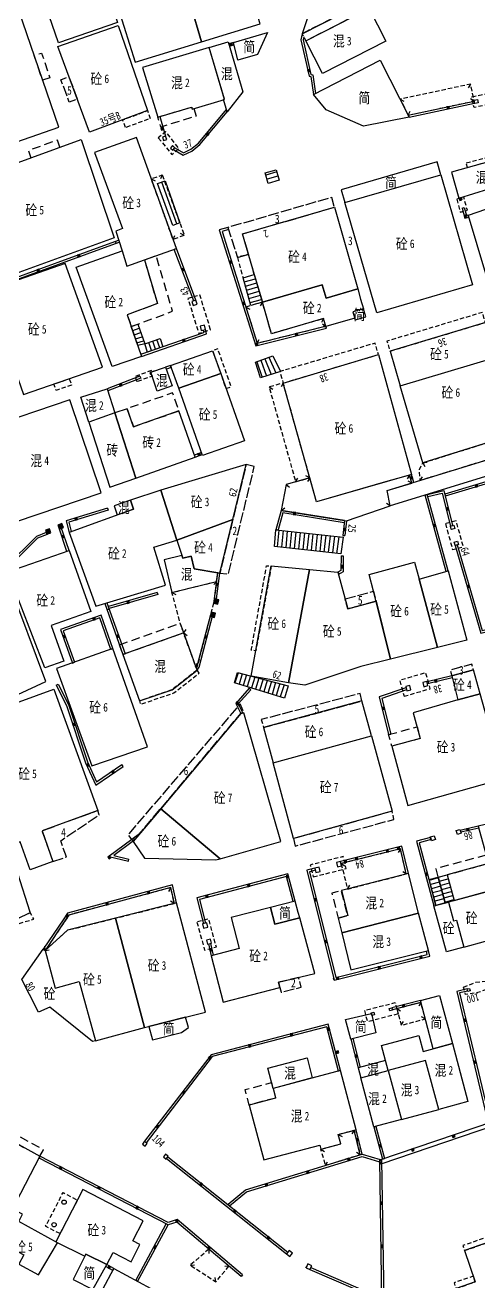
# Model space of a CAD drawing. Extents: x 395778 to 396698, y 996972 to 998012.
# Drawn here: x 396363.7 to 396416.3, y 997488.7 to 997634.3 of the extents above; entities that cross this region are included whole.
import ezdxf
from ezdxf.enums import TextEntityAlignment as Align

# ---------------------------------------------------------------- set-up
doc = ezdxf.new("R2010")
doc.units = 0
doc.header["$LTSCALE"] = 0.5
for name, pattern in [('X32', [1.5, 1, -0.5]), ('X39', [3, 2.5, -0.5]), ('X5', [3, 2, -1])]:
    doc.linetypes.add(name, pattern=pattern)
doc.layers.get('0').update_dxf_attribs({"linetype": 'CONTINUOUS'})
doc.layers.add('ASSIST', color=7, linetype='CONTINUOUS', plot=False)
doc.layers.add('JMD', color=6, linetype='CONTINUOUS')
doc.layers.add('门牌号', color=2, linetype='CONTINUOUS')
doc.styles.add('正等线体', font='simhei.ttf')
doc.styles.add('细等线体', font='', dxfattribs={"width": 0.8})
doc.styles.get('细等线体').set_extended_font_data('SimSun')

# ---------------------------------------------------------------- blocks, each defined once
blk = doc.blocks.new('*U0')
at = {"linetype": 'Continuous'}
for points in [[(0, 0), (0.5, 0.5), (-0.5, 0.5)], [(0, 0), (-0.5, 0.5), (-0.5, -0.5)], [(0, 0), (-0.5, -0.5), (0.5, -0.5)], [(0, 0), (0.5, -0.5), (0.5, 0.5)]]:
    blk.add_solid(points, dxfattribs=at)
blk = doc.blocks.new('gc002')
blk.add_lwpolyline([(-0.5, -0.5), (0.5, -0.5), (0.5, 0.5), (-0.5, 0.5), (-0.5, -0.5)])
at = {"linetype": 'Continuous'}
blk.add_blockref('*U0', (0, 0), dxfattribs=at)
blk = doc.blocks.new('gc291')
blk.add_lwpolyline([(-0.5, -0.5), (0.5, -0.5), (0.5, 0.5), (-0.5, 0.5), (-0.5, -0.5)])
blk = doc.blocks.new('gc170')
at = {"linetype": 'Continuous'}
blk.add_circle((0, 0), 0.5, dxfattribs=at)

msp = doc.modelspace()

# ---------------------------------------------------------------- linework, layer by layer
at = {"layer": 'ASSIST', "linetype": 'Continuous', "flags": 128}
for points in [[(396392.78, 997617.56), (396393.13, 997616.36), (396391.87, 997615.99), (396391.52, 997617.2)], [(396381.6, 997611.42), (396380.81, 997611.13), (396379.03, 997615.98), (396379.9, 997616.28)], [(396389.86, 997601.84), (396388.94, 997605.05), (396390.25, 997605.43), (396391.18, 997602.23)], [(396376.75, 997597.19), (396375.99, 997599.41), (396376.74, 997599.69), (396377.54, 997597.4)], [(396379.66, 997597.07), (396377.86, 997596.45), (396377.54, 997597.4), (396379.33, 997598.02)], [(396390.39, 997595.27), (396392.41, 997596.02), (396393.29, 997594.21), (396390.97, 997593.44)], [(396451.11, 997592.46), (396423.67, 997584.05), (396417.44, 997582.13), (396406.01, 997578.63), (396405.64, 997580.39), (396417.87, 997584.14), (396422.52, 997585.57), (396450.03, 997594.01)], [(396392.75, 997575.85), (396400.53, 997574.99), (396400.29, 997573.05), (396392.58, 997573.91)], [(396388.31, 997559.3), (396394.17, 997557.77), (396393.73, 997556.33), (396387.94, 997558.13)], [(396412.36, 997532.61), (396411.55, 997535.6), (396412.6, 997535.88), (396413.4, 997532.89)], [(396411.55, 997535.6), (396412.36, 997532.61), (396411.31, 997532.32), (396410.5, 997535.32)]]:
    msp.add_lwpolyline(points, close=True, dxfattribs=at)
at = {"layer": 'JMD', "linetype": 'Continuous'}
for p, q in [((396387.35, 997632.17), (396387.42, 997631.93)), ((396415.32, 997627.49), (396415.05, 997627.07)), ((396407.15, 997625.75), (396407.6, 997625.54)), ((396415.74, 997625.54), (396415.32, 997625.81)), ((396415.79, 997625.29), (396415.74, 997625.54)), ((396379.07, 997623.67), (396379.31, 997623.74)), ((396387.11, 997624.27), (396386.92, 997624.43)), ((396408.09, 997623.91), (396408.31, 997624.36)), ((396408.21, 997623.68), (396408.16, 997623.92)), ((396378.31, 997616.51), (396378.76, 997616.3)), ((396380.81, 997611.13), (396379.03, 997615.98)), ((396379.58, 997616.97), (396379.37, 997616.51)), ((396381.28, 997611.3), (396379.54, 997616.15)), ((396392.85, 997617.32), (396391.59, 997616.95)), ((396392.99, 997616.84), (396391.73, 997616.47)), ((396393.13, 997616.36), (396391.87, 997615.99)), ((396413.99, 997614.28), (396414.23, 997614.35)), ((396414.06, 997614.02), (396414.3, 997614.09)), ((396414.33, 997613.12), (396414.57, 997613.19)), ((396415.11, 997612.09), (396415.03, 997612.33)), ((396382.14, 997609.97), (396381.69, 997610.18)), ((396387.19, 997610.88), (396387.26, 997610.64)), ((396374.25, 997609.05), (396374.17, 997609.29)), ((396380.83, 997609.5), (396381.04, 997609.95)), ((396381.21, 997608.44), (396380.97, 997608.35)), ((396388.94, 997605.05), (396390.25, 997605.43)), ((396389.08, 997604.57), (396390.39, 997604.95)), ((396389.22, 997604.09), (396390.53, 997604.47)), ((396389.35, 997603.61), (396390.67, 997603.99)), ((396389.49, 997603.13), (396390.81, 997603.51)), ((396389.63, 997602.65), (396390.95, 997603.03)), ((396383.46, 997602.47), (396383.23, 997602.38)), ((396389.27, 997601.64), (396389.71, 997601.42)), ((396389.77, 997602.17), (396391.09, 997602.55)), ((396391.18, 997602.23), (396390.94, 997601.79)), ((396398.28, 997600.32), (396398.04, 997599.88)), ((396375.99, 997599.41), (396376.74, 997599.69)), ((396376.15, 997598.94), (396376.91, 997599.2)), ((396376.31, 997598.46), (396377.08, 997598.71)), ((396398.55, 997599.4), (396398.14, 997599.69)), ((396398.55, 997599.4), (396398.27, 997599.39)), ((396376.48, 997597.99), (396377.25, 997598.22)), ((396376.64, 997597.52), (396377.42, 997597.73)), ((396377.86, 997596.45), (396377.54, 997597.4)), ((396378.34, 997596.61), (396378.01, 997597.56)), ((396378.81, 997596.78), (396378.48, 997597.72)), ((396379.28, 997596.94), (396378.95, 997597.89)), ((396390.58, 997597.48), (396390.82, 997597.91)), ((396391.47, 997595.67), (396392.21, 997593.85)), ((396391.94, 997595.85), (396392.75, 997594.03)), ((396392.41, 997596.02), (396393.29, 997594.21)), ((396380.54, 997594.9), (396380.62, 997594.67)), ((396390.54, 997595.32), (396391.14, 997593.49)), ((396391.01, 997595.49), (396391.68, 997593.67)), ((396376.99, 997593.64), (396377.08, 997593.41)), ((396378.15, 997594.09), (396378.23, 997593.86)), ((396393.6, 997592.86), (396393.35, 997592.42)), ((396373.18, 997592.19), (396373.27, 997591.96)), ((396391.96, 997592.4), (396392.4, 997592.16)), ((396383.4, 997584.28), (396383.32, 997584.52)), ((396384.2, 997584.56), (396384.12, 997584.8)), ((396409.77, 997583.6), (396410.27, 997583.67)), ((396409.77, 997583.6), (396410.03, 997583.17)), ((396393.96, 997581.11), (396394.32, 997580.77)), ((396395.04, 997581.41), (396395.28, 997581.84)), ((396396.67, 997581.87), (396396.23, 997582.11)), ((396396.67, 997581.87), (396396.42, 997581.43)), ((396408.22, 997582.19), (396407.98, 997581.75)), ((396408.51, 997581.27), (396408.07, 997581.5)), ((396408.46, 997582.26), (396408.22, 997582.19)), ((396408.75, 997581.34), (396408.51, 997581.27)), ((396409.48, 997581.56), (396409.76, 997581.98)), ((396410.29, 997579.94), (396410.05, 997579.88)), ((396410.37, 997579.71), (396410.31, 997579.95)), ((396412.33, 997579.97), (396412.41, 997579.73)), ((396373.24, 997578.37), (396373.31, 997578.13)), ((396393.36, 997578.1), (396393.77, 997578.39)), ((396406.01, 997578.63), (396405.58, 997578.88)), ((396400.7, 997576.92), (396400.66, 997576.68)), ((396400.7, 997576.92), (396400.95, 997576.89)), ((396366.12, 997575.55), (396366.22, 997575.32)), ((396367.81, 997576.24), (396367.57, 997576.16)), ((396392.75, 997575.85), (396393, 997575.83)), ((396393.08, 997575.82), (396392.91, 997573.87)), ((396393.58, 997575.76), (396393.4, 997573.82)), ((396394.07, 997575.71), (396393.89, 997573.76)), ((396394.57, 997575.65), (396394.38, 997573.71)), ((396395.07, 997575.6), (396394.88, 997573.65)), ((396395.56, 997575.54), (396395.37, 997573.6)), ((396396.06, 997575.49), (396395.86, 997573.54)), ((396396.56, 997575.43), (396396.35, 997573.49)), ((396397.05, 997575.38), (396396.84, 997573.43)), ((396397.55, 997575.32), (396397.33, 997573.38)), ((396398.05, 997575.26), (396397.83, 997573.32)), ((396398.55, 997575.21), (396398.32, 997573.27)), ((396400.5, 997575.2), (396400.75, 997575.17)), ((396399.04, 997575.15), (396398.81, 997573.21)), ((396399.54, 997575.1), (396399.3, 997573.16)), ((396400.04, 997575.04), (396399.79, 997573.1)), ((396400.53, 997574.99), (396400.29, 997573.05)), ((396413.53, 997574.03), (396413.77, 997574.1)), ((396368.77, 997573.43), (396368.53, 997573.35)), ((396400.3, 997572.84), (396400.55, 997572.84)), ((396386.25, 997570.82), (396386.01, 997570.85)), ((396399.94, 997570.93), (396400.07, 997570.71)), ((396412.73, 997571.08), (396412.49, 997571.01)), ((396385.88, 997569.86), (396385.54, 997569.49)), ((396378.99, 997568.58), (396379.06, 997568.34)), ((396380.7, 997568.59), (396381.14, 997568.34)), ((396373.19, 997566.58), (396373.42, 997566.67)), ((396385.82, 997567.54), (396385.58, 997567.57)), ((396385.44, 997565.99), (396385.19, 997566.05)), ((396382.06, 997563.89), (396382.35, 997564.3)), ((396382.06, 997563.89), (396382.47, 997563.61)), ((396373.85, 997562.08), (396373.62, 997561.99)), ((396375.02, 997561.4), (396375.26, 997561.48)), ((396369.16, 997560.41), (396369.39, 997560.49)), ((396383.51, 997559.85), (396383.57, 997560.35)), ((396388.37, 997559.29), (396388, 997558.11)), ((396388.85, 997559.16), (396388.48, 997557.96)), ((396367.28, 997557.84), (396367.5, 997557.95)), ((396389.33, 997559.03), (396388.96, 997557.81)), ((396389.82, 997558.91), (396389.43, 997557.67)), ((396390.3, 997558.78), (396389.91, 997557.52)), ((396390.79, 997558.65), (396390.39, 997557.37)), ((396391.27, 997558.53), (396390.86, 997557.22)), ((396391.75, 997558.4), (396391.34, 997557.07)), ((396392.24, 997558.27), (396391.82, 997556.93)), ((396392.72, 997558.15), (396392.3, 997556.78)), ((396393.2, 997558.02), (396392.77, 997556.63)), ((396393.69, 997557.89), (396393.25, 997556.48)), ((396394.17, 997557.77), (396393.73, 997556.33)), ((396413.14, 997558.92), (396413.19, 997558.68)), ((396389.65, 997557.48), (396389.84, 997557.31)), ((396388.67, 997554.55), (396388.89, 997554.66)), ((396405.82, 997552.11), (396406.06, 997552.17)), ((396375.03, 997548.43), (396374.89, 997548.64)), ((396416.21, 997541.51), (396416.27, 997541.27)), ((396376.21, 997540.08), (396376.34, 997539.9)), ((396407.18, 997538.87), (396406.92, 997538.44)), ((396410.68, 997540.19), (396410.74, 997539.95)), ((396375.65, 997537.43), (396375.71, 997537.68)), ((396400.31, 997537.16), (396400.74, 997536.91)), ((396407.87, 997535.97), (396407.45, 997536.23)), ((396408.12, 997536.03), (396407.87, 997535.98)), ((396411.55, 997535.6), (396412.6, 997535.88)), ((396401.06, 997534.22), (396401.32, 997534.65)), ((396411.58, 997535.5), (396410.53, 997535.22)), ((396411.71, 997535.02), (396410.66, 997534.74)), ((396411.84, 997534.54), (396410.79, 997534.25)), ((396411.68, 997535.12), (396412.73, 997535.4)), ((396411.81, 997534.64), (396412.86, 997534.92)), ((396411.94, 997534.15), (396412.99, 997534.44)), ((396380.56, 997534.38), (396380.31, 997533.95)), ((396411.97, 997534.05), (396410.92, 997533.77)), ((396412.1, 997533.57), (396411.05, 997533.29)), ((396412.23, 997533.09), (396411.18, 997532.81)), ((396412.07, 997533.67), (396413.12, 997533.95)), ((396412.2, 997533.19), (396413.25, 997533.47)), ((396412.33, 997532.7), (396413.38, 997532.99)), ((396380.98, 997532.55), (396380.55, 997532.82)), ((396381.22, 997532.62), (396380.98, 997532.56)), ((396411.07, 997532.26), (396411.31, 997532.32)), ((396412.36, 997532.61), (396411.31, 997532.32)), ((396395.52, 997530.87), (396395.28, 997530.81)), ((396366, 997527.09), (396365.96, 997527.59)), ((396365.99, 997527.09), (396366.48, 997527.19)), ((396399.5, 997523.65), (396399.44, 997523.89)), ((396409.5, 997521.31), (396409.56, 997521.07)), ((396415.21, 997522.71), (396415.27, 997522.47)), ((396406.18, 997520.46), (396406.25, 997520.22)), ((396406.77, 997520.36), (396407.2, 997520.1)), ((396409.56, 997521.07), (396409.31, 997520.64)), ((396407.29, 997518.43), (396407.54, 997518.86)), ((396410.07, 997519.17), (396409.64, 997519.42)), ((396401.42, 997516.81), (396401.66, 997516.88)), ((396400.23, 997513.18), (396399.99, 997513.12)), ((396399.98, 997505.79), (396400.42, 997505.54)), ((396401.81, 997506.27), (396401.55, 997505.84)), ((396404.11, 997506.65), (396404.35, 997506.71)), ((396377.51, 997504.98), (396377.71, 997504.82)), ((396397.96, 997504.07), (396398.39, 997503.82)), ((396365.4, 997503.26), (396365.29, 997503.04)), ((396380.07, 997502.99), (396380.22, 997503.18)), ((396398.52, 997502.18), (396398.75, 997502.62)), ((396402.53, 997503.42), (396402.09, 997503.67)), ((396402.77, 997503.48), (396402.53, 997503.42)), ((396404.75, 997502.62), (396404.82, 997502.86)), ((396404.76, 997502.81), (396404.92, 997502.33)), ((396404.76, 997502.81), (396405.01, 997502.81)), ((396405.11, 997502.93), (396405.36, 997502.99)), ((396387.37, 997497.51), (396387.21, 997497.7)), ((396384.99, 997492.48), (396384.99, 997491.98)), ((396394.36, 997491.64), (396394.52, 997491.83)), ((396373.96, 997490.23), (396373.83, 997490.01)), ((396382.81, 997490.63), (396383.31, 997490.66)), ((396387.32, 997490.52), (396386.82, 997490.47)), ((396388.89, 997489.51), (396388.73, 997489.32)), ((396396.24, 997490.31), (396396.34, 997490.54)), ((396376.72, 997488.74), (396376.5, 997488.86)), ((396385.79, 997488.71), (396385.72, 997489.2))]:
    msp.add_line(p, q, dxfattribs=at)
at = {"layer": 'JMD', "linetype": 'Continuous', "flags": 128}
for points in [[(396364.35, 997641.6), (396371.23, 997643.9), (396374.38, 997634.64), (396367.53, 997632.28)], [(396400.21, 997635.58), (396400.15, 997644.12), (396398.2, 997644.09), (396396.79, 997636.35), (396395.79, 997633.33), (396400.21, 997635.58)], [(396384.14, 997632.39), (396382.84, 997636.71), (396380.76, 997636.07), (396378.86, 997642.27), (396373.17, 997640.5), (396376.43, 997630.04)], [(396352.04, 997623.25), (396353.71, 997617.67), (396367.57, 997622.51), (396362.48, 997637.4), (396355.79, 997635.11), (396357.65, 997629.65), (396356.72, 997629.33), (396356.6, 997629.68), (396353.57, 997628.67), (396355.06, 997624.28)], [(396398.14, 997628.71), (396396.21, 997632.51), (396403.58, 997636.27), (396405.51, 997632.48)], [(396387.11, 997624.27), (396386.66, 997625.72), (396386.8, 997625.76), (396385.03, 997631.73), (396387.23, 997632.38), (396388.93, 997626.61)], [(396379.07, 997623.67), (396382.98, 997624.83), (396383.05, 997624.61), (396386.81, 997625.73), (396385.03, 997631.73), (396377.29, 997629.44)], [(396408.21, 997623.68), (396402.91, 997622.63), (396398.57, 997624.53), (396397.1, 997626.3), (396404.85, 997630.26)], [(396415.8, 997625.24), (396415.72, 997625.63), (396416.11, 997625.72), (396416.19, 997625.33)], [(396360.36, 997604.73), (396356.27, 997616.03), (396370.18, 997621.08), (396374.02, 997609.69)], [(396377.52, 997607.12), (396381.21, 997608.44), (396376.59, 997621.31), (396371.74, 997619.57), (396374.97, 997610.75), (396374.19, 997610.44), (396374.91, 997608.17), (396375.47, 997606.41)], [(396424.41, 997620.49), (396419.34, 997619.02), (396420.17, 997616.16), (396417.44, 997615.38), (396418.04, 997613.32), (396415.05, 997612.27), (396417.04, 997605.54), (396423.13, 997607.33), (396423.32, 997606.74), (396425.76, 997607.51), (396425.76, 997607.51), (396425.43, 997608.64), (396427.61, 997609.28)], [(396413.1, 997617.31), (396413.94, 997614.27), (396417.44, 997615.38), (396420.17, 997616.16), (396419.34, 997619.02), (396413.1, 997617.31)], [(396400.75, 997613.76), (396411.86, 997617), (396411.43, 997618.48), (396400.32, 997615.24)], [(396400.75, 997613.76), (396411.86, 997617), (396415.56, 997604.23), (396404.45, 997601.01)], [(396388.89, 997610.14), (396399.55, 997613.23), (396402.23, 997603.76), (396398.57, 997602.7), (396398.13, 997604.24), (396391.18, 997602.23)], [(396373.77, 997594.77), (396369.59, 997606.27), (396374.91, 997608.17), (396375.47, 997606.41), (396377.52, 997607.12), (396379.02, 997602.06), (396375.52, 997600.77), (396377.17, 997595.95)], [(396359.3, 997596.78), (396361.42, 997597.52), (396363.5, 997591.52), (396372.65, 997594.69), (396368.33, 997606.72), (396360.57, 997603.99), (396361.01, 997602.68), (396357.68, 997601.48), (396359.3, 997596.78)], [(396402.23, 997603.76), (396402.57, 997602.56), (396402.89, 997601.44), (396401.68, 997601.09), (396401.89, 997600.37), (396398.55, 997599.4), (396398.28, 997600.32), (396392.24, 997598.57), (396391.18, 997602.23), (396398.13, 997604.24), (396398.57, 997602.7), (396402.23, 997603.76)], [(396402.89, 997601.44), (396401.68, 997601.09), (396401.95, 997600.18), (396403.16, 997600.53)], [(396418.27, 997595.87), (396417.04, 997599.88), (396405.98, 997596.55), (396407.16, 997592.52)], [(396385.42, 997596.6), (396386.35, 997593.96), (396381.49, 997592.25), (396380.54, 997594.9)], [(396393.6, 997592.86), (396404.64, 997596.16), (396408.46, 997582.26), (396397.45, 997579.09)], [(396407.16, 997592.52), (396418.27, 997595.87), (396420.96, 997587.1), (396409.77, 997583.6)], [(396381.49, 997592.25), (396386.35, 997593.96), (396389.1, 997586.17), (396384.24, 997584.45)], [(396374.08, 997589.39), (396371.05, 997588.34), (396370.13, 997591.21), (396373.18, 997592.19)], [(396372.51, 997580.15), (396368.85, 997590.91), (396359.05, 997587.58), (396362.66, 997576.8)], [(396376.51, 997581.85), (396383.4, 997584.28), (396381.51, 997589.64), (396376.24, 997587.78), (396375.5, 997589.88), (396374.08, 997589.39)], [(396373.48, 997580.78), (396376.51, 997581.85), (396374.08, 997589.39), (396371.05, 997588.34)], [(396381.28, 997574.66), (396387.76, 997577.03), (396389.3, 997583.4), (396379.4, 997580.46)], [(396393.36, 997578.1), (396397.71, 997577.4), (396400.7, 997576.92), (396400.95, 997576.89), (396406.01, 997578.63), (396405.65, 997580.39), (396408.51, 997581.27), (396408.22, 997582.19), (396405.46, 997581.4), (396397.45, 997579.09), (396396.67, 997581.87), (396393.96, 997581.11)], [(396382.93, 997572.79), (396383.29, 997571.31), (396386.25, 997570.82), (396387.76, 997577.03), (396381.28, 997574.66), (396381.96, 997572.57)], [(396413.08, 997575.93), (396412.98, 997576.27), (396413.36, 997576.39), (396413.48, 997576), (396413.09, 997575.89)], [(396413.52, 997574.07), (396413.42, 997574.41), (396413.8, 997574.53), (396413.92, 997574.14), (396413.53, 997574.03)], [(396371.28, 997566.37), (396366.71, 997564.75), (396368.17, 997560.63), (396365.95, 997559.84), (396361.66, 997570.97), (396368.77, 997573.43)], [(396396.63, 997571.24), (396394.23, 997558.1), (396389.89, 997558.89), (396392.22, 997571.66)], [(396406.02, 997560.85), (396402.58, 997560), (396396.12, 997557.84), (396394.23, 997558.1), (396396.63, 997571.24), (396399.94, 997570.93), (396401.09, 997566.68), (396404.36, 997567.56)], [(396404.07, 997568.73), (396403.55, 997570.66), (396408.83, 997572.09), (396409.36, 997570.14), (396411.5, 997562.2), (396406.02, 997560.85)], [(396409.36, 997570.14), (396412.73, 997571.08), (396414.9, 997563.04), (396411.5, 997562.2), (396409.36, 997570.14)], [(396356.04, 997565.73), (396360.64, 997555.76), (396366.09, 997558.26), (396361.87, 997569.53)], [(396363.09, 997539.69), (396362.81, 997539.59), (396361.51, 997543.24), (396359.61, 997542.57), (396356.27, 997551.78), (396361.06, 997553.52), (396360.51, 997555.02), (396367, 997557.38), (396372.11, 997543.3), (396365.64, 997540.95), (396366.9, 997537.39), (396364.26, 997536.45)], [(396392.44, 997548.83), (396403.84, 997551.96), (396402.73, 997556.01), (396391.33, 997552.94)], [(396386.3, 997537.73), (396393.34, 997539.71), (396389.03, 997554.64), (396388.67, 997554.55), (396379.4, 997543.53)], [(396392.44, 997548.83), (396403.84, 997551.96), (396406.23, 997543.23), (396394.81, 997540.06)], [(396377.52, 997537.78), (396385.8, 997537.59), (396386.3, 997537.73), (396379.4, 997543.53), (396376.21, 997539.74)], [(396358.48, 997529.37), (396355.49, 997538.64), (396361.36, 997540.53), (396364.24, 997531.58), (396364.18, 997531.43), (396361.92, 997530.37)], [(396400.41, 997529.15), (396409.3, 997531.43), (396408.12, 997536.03), (396400.34, 997534.04), (396401.08, 997531.15), (396399.97, 997530.86)], [(396400.41, 997529.15), (396401.45, 997524.87), (396410.44, 997527.1), (396409.3, 997531.43)], [(396392.42, 997511.12), (396391.8, 997513.45), (396396.36, 997514.65), (396396.97, 997512.32)], [(396400.23, 997513.18), (396392.42, 997511.12), (396392.72, 997510), (396389.66, 997509.19), (396391.35, 997502.83), (396397.83, 997504.55), (396397.96, 997504.07), (396400.28, 997504.68), (396399.98, 997505.79), (396402.05, 997506.33)], [(396352.12, 997498.89), (396354.17, 997502.68), (396355.92, 997501.78), (396358.72, 997506.92), (396365.4, 997503.26), (396362.56, 997497.81), (396356.08, 997501.4), (396354.49, 997498.52), (396353.9, 997498.01)], [(396377.71, 997504.82), (396377.51, 997504.98), (396377.27, 997504.66), (396377.59, 997504.41), (396377.83, 997504.73)], [(396380.15, 997503.34), (396379.95, 997503.49), (396379.71, 997503.17), (396380.02, 997502.93), (396380.27, 997503.25)], [(396373.17, 997490.69), (396373.9, 997492.1), (396375.96, 997491.03), (396376.99, 997493.03), (396376.16, 997493.46), (396377.35, 997495.76), (396370.37, 997499.38), (396367.24, 997493.33), (396370.59, 997491.68), (396370.7, 997491.9)], [(396360.9, 997493.23), (396363.52, 997491.83), (396362.94, 997490.74), (396365.24, 997489.52), (396367.43, 997493.22), (396362.96, 997495.68), (396363.38, 997496.53), (396362.82, 997496.81)], [(396413.27, 997486.17), (396414.52, 997482.51), (396420.77, 997484.64), (396420.59, 997485.18), (396424.84, 997486.63), (396422.59, 997493.19), (396420, 997492.3), (396419.42, 997493.99), (396414.62, 997492.32), (396415.86, 997488.68), (396413.63, 997487.93), (396414.12, 997486.46)]]:
    msp.add_lwpolyline(points, close=True, dxfattribs=at)
for points, elevation in [([(396390.24, 997642.92), (396385.45, 997641.48), (396385.79, 997640.33), (396382.06, 997639.21), (396382.84, 997636.71), (396384.14, 997632.39), (396390.91, 997634.47), (396390.16, 997636.93), (396391.88, 997637.46)], -985.27), ([(396374.46, 997634.3), (396377.86, 997624.42), (396371.15, 997621.93), (396367.46, 997631.84)], 6.91), ([(396388.33, 997630.28), (396387.83, 997632.31), (396391.78, 997633.48), (396390.6, 997630.91)], 6.76), ([(396379.61, 997621.34), (396379.73, 997620.97), (396380.09, 997621.09), (396379.97, 997621.46)], 6.89), ([(396380.53, 997620.09), (396380.81, 997619.85), (396381.05, 997620.13), (396380.77, 997620.37)], -991.03), ([(396379, 997591.92), (396378.24, 997594.12), (396379.97, 997594.71), (396380.71, 997592.52)], 7.67), ([(396379.4, 997580.46), (396375.89, 997579.27), (396376.24, 997578.24), (396368.78, 997575.55), (396371.87, 997566.98), (396379.94, 997569.43), (396378.6, 997573.85), (396381.28, 997574.66)], -985.18), ([(396374.36, 997577.57), (396376.24, 997578.24), (396375.89, 997579.27), (396374, 997578.63)], -985.18), ([(396383.29, 997571.31), (396382.93, 997572.79), (396381.96, 997572.57), (396381.86, 997572.88), (396379.78, 997572.37), (396380.7, 997568.59), (396380.8, 997568.62), (396385.88, 997569.86), (396386.01, 997570.86)], -988.01), ([(396382.06, 997563.89), (396375.02, 997561.4), (396376.93, 997556.02), (396380.72, 997557.31), (396383.61, 997559.57)], -987.64), ([(396371.41, 997548.5), (396377.85, 997550.7), (396373.85, 997562.08), (396367.33, 997559.76)], -986.52), ([(396413.85, 997556.13), (396416.43, 997556.84), (396415.65, 997559.63), (396413.14, 997558.92)], -84.15), ([(396413.85, 997556.13), (396408.66, 997554.65), (396409.48, 997551.66), (396406.19, 997550.76), (396408.06, 997543.91), (396419.16, 997547.03), (396416.43, 997556.84)], -84.15), ([(396417.27, 997537.59), (396421.13, 997538.63), (396420.1, 997542.44), (396416.21, 997541.51)], 13.36), ([(396410.65, 997540.26), (396411.1, 997540.4), (396411.24, 997539.96), (396410.8, 997539.82)], 13.1), ([(396413.65, 997540.99), (396414.09, 997541.13), (396414.23, 997540.68), (396413.79, 997540.54)], 13.08), ([(396418.7, 997532.1), (396419.57, 997528.86), (396423.48, 997529.92), (396421.13, 997538.63), (396417.27, 997537.59), (396417.38, 997537.18), (396412.6, 997535.88), (396413.4, 997532.89), (396418.14, 997534.17)], 13.36), ([(396414.53, 997527.5), (396419.57, 997528.86), (396418.14, 997534.17), (396412.75, 997532.71), (396413.35, 997530.52), (396413.69, 997530.61)], 13.36), ([(396377.51, 997518.16), (396384.58, 997519.96), (396381.22, 997532.62), (396374.14, 997530.84)], -976.13), ([(396395.52, 997530.87), (396392.62, 997530.13), (396392.12, 997532.08), (396387.58, 997530.91), (396388.5, 997527.31), (396385.25, 997526.47), (396386.62, 997521.11), (396393.22, 997522.8), (396393.07, 997523.41), (396397.26, 997524.43)], -985.27), ([(396394.99, 997532.82), (396392.12, 997532.08), (396392.62, 997530.13), (396395.52, 997530.87), (396395.35, 997531.48)], -985.27), ([(396412.75, 997532.71), (396413.35, 997530.52), (396413.69, 997530.61), (396414.53, 997527.5), (396412.51, 997526.95), (396411.07, 997532.26)], 13.36), ([(396374.14, 997530.84), (396368.59, 997529.45), (396366, 997527.09), (396367.17, 997522.74), (396369.96, 997523.49), (396371.82, 997516.61), (396377.51, 997518.16)], -981.37), ([(396371.82, 997516.61), (396371.5, 997516.53), (396366.53, 997520.54), (396365.23, 997519.93), (396364.17, 997522), (396363.31, 997523.73), (396365.78, 997527.23), (396366, 997527.09), (396367.17, 997522.74), (396369.96, 997523.49)], -981.37), ([(396413.21, 997516.3), (396411, 997515.7), (396409.5, 997521.31), (396411.71, 997521.87)], 13.32), ([(396414.93, 997522.64), (396415.21, 997522.71), (396415.28, 997522.43), (396415, 997522.36)], 13.34), ([(396403.81, 997519.86), (396404.1, 997519.94), (396404.17, 997519.65), (396403.88, 997519.57)], 13.34), ([(396405.89, 997520.39), (396406.18, 997520.46), (396406.26, 997520.17), (396405.97, 997520.1)], 13.34), ([(396378.03, 997518.29), (396378.43, 997516.74), (396381.82, 997517.58), (396382.6, 997518.19), (396382.29, 997519.38)], 13.6), ([(396400.83, 997519.09), (396403.83, 997519.78), (396404.34, 997517.57), (396401.42, 997516.81)], 13.34), ([(396405.77, 997513.18), (396404.99, 997516.09), (396409.33, 997517.26), (396409.84, 997515.39), (396413.21, 997516.3), (396415.02, 997509.59), (396411.64, 997508.68), (396410.11, 997514.35)], -980.49), ([(396402.58, 997512.32), (396405.77, 997513.18), (396405.45, 997514.34), (396402.27, 997513.48)], 13.34), ([(396405.77, 997513.18), (396407.3, 997507.51), (396411.64, 997508.68), (396410.11, 997514.35)], -976.37), ([(396407.3, 997507.51), (396404.11, 997506.65), (396402.58, 997512.32), (396405.77, 997513.18)], -980.49), ([(396370.59, 997491.68), (396369.25, 997488.95), (396371.53, 997487.8), (396373.17, 997490.69), (396370.7, 997491.9)], 12.91)]:
    msp.add_lwpolyline(points, close=True, dxfattribs=dict(at, elevation=elevation))
at = {"layer": 'JMD', "linetype": 'X39', "flags": 128}
for points in [[(396396.21, 997632.51), (396403.58, 997636.27), (396403.16, 997637.09), (396395.79, 997633.33)], [(396368.76, 997628.35), (396369.73, 997625.75), (396368.8, 997625.4), (396367.83, 997628.01)], [(396390.25, 997583.17), (396389.3, 997583.4), (396386.25, 997570.82), (396387.23, 997570.71)], [(396400.77, 997567.84), (396404.07, 997568.73), (396404.36, 997567.56), (396401.09, 997566.68)], [(396413.14, 997558.92), (396415.65, 997559.63), (396415.47, 997560.28), (396412.95, 997559.57)], [(396402.73, 997556.01), (396402.53, 997556.88), (396391.05, 997553.85), (396391.33, 997552.94)], [(396366.9, 997537.39), (396368.47, 997537.95), (396367.8, 997539.82), (396372.28, 997542.82), (396372.11, 997543.3), (396365.64, 997540.95)], [(396394.81, 997540.06), (396394.98, 997539.19), (396406.44, 997542.29), (396406.23, 997543.23)]]:
    msp.add_lwpolyline(points, close=True, dxfattribs=at)
at = {"layer": 'JMD', "color": 7, "linetype": 'Continuous', "flags": 128}
for points, elevation in [([(396387.83, 997632.31), (396387.3, 997632.15)], 6.76), ([(396413.99, 997614.28), (396414.06, 997614.02)], 8.44), ([(396414.33, 997613.12), (396414.67, 997611.96), (396415.11, 997612.09)], 8.43), ([(396387.19, 997610.88), (396386.19, 997610.6), (396390.41, 997597.18), (396398.6, 997599.21), (396398.55, 997599.4)], 8.41), ([(396373.24, 997578.37), (396368.44, 997576.88), (396368.78, 997575.55)], -985.18), ([(396368.77, 997573.43), (396367.81, 997576.24)], 9999), ([(396400.3, 997572.84), (396400.28, 997571.12), (396399.94, 997570.93)], 12.59), ([(396385.82, 997567.54), (396386.25, 997570.82)], -87.6), ([(396378.99, 997568.58), (396373.33, 997566.95)], -988.1), ([(396373.85, 997562.08), (396372.49, 997565.94), (396367.78, 997564.29), (396369.16, 997560.41)], -986.52), ([(396367.28, 997557.84), (396368.47, 997555.5), (396370.67, 997548.86), (396371.86, 997546.25), (396375.03, 997548.43)], 10.93), ([(396413.14, 997558.92), (396410.28, 997558.22)], 13.05), ([(396407.83, 997557.54), (396404.72, 997556.48), (396405.82, 997552.11)], 13), ([(396416.21, 997541.51), (396414.12, 997541.02)], 13.08), ([(396408.12, 997536.03), (396407.36, 997539.18), (396400.25, 997537.41)], -984.86), ([(396410.68, 997540.19), (396409.05, 997539.75), (396411.07, 997532.26)], 13.1), ([(396397.27, 997536.64), (396396.35, 997536.41), (396399.5, 997523.65), (396410.59, 997526.45), (396410.44, 997527.1)], -984.86), ([(396381.22, 997532.62), (396380.75, 997534.69), (396368.59, 997531.42), (396368.16, 997530.76), (396365.78, 997527.23)], -981.37), ([(396414.93, 997522.64), (396413.71, 997522.35), (396417.37, 997507.08)], 13.27), ([(396401.42, 997516.81), (396402.27, 997513.48)], 13.34), ([(396404.11, 997506.65), (396405.11, 997502.93)], -980.49), ([(396373.96, 997490.23), (396373.17, 997490.69)], 14.32)]:
    msp.add_lwpolyline(points, dxfattribs=dict(at, elevation=elevation))
at = {"layer": 'JMD', "linetype": 'Continuous', "flags": 128}
for points, elevation in [([(396387.89, 997632.06), (396387.37, 997631.91)], 6.76), ([(396414.23, 997614.36), (396414.3, 997614.09)], 8.44), ([(396414.57, 997613.19), (396414.84, 997612.28), (396415.03, 997612.33)], 8.43), ([(396387.26, 997610.64), (396386.51, 997610.43), (396390.58, 997597.48), (396398.3, 997599.39)], 8.41), ([(396373.31, 997578.13), (396368.74, 997576.72), (396369.02, 997575.64)], -985.18), ([(396368.53, 997573.35), (396367.57, 997576.16)], 9999), ([(396400.55, 997572.84), (396400.53, 997570.97), (396400.01, 997570.68)], 12.59), ([(396385.58, 997567.57), (396386.01, 997570.86)], -87.6), ([(396379.06, 997568.34), (396373.41, 997566.71)], -988.1), ([(396373.62, 997561.99), (396372.34, 997565.63), (396368.1, 997564.14), (396369.39, 997560.49)], -986.52), ([(396367.5, 997557.95), (396368.7, 997555.6), (396370.9, 997548.95), (396371.97, 997546.63), (396374.89, 997548.64)], 10.93), ([(396413.19, 997558.68), (396410.34, 997557.98)], 13.05), ([(396407.89, 997557.29), (396405.02, 997556.31), (396406.06, 997552.17)], 13), ([(396416.27, 997541.27), (396414.2, 997540.79)], 13.08), ([(396407.87, 997535.97), (396407.18, 997538.87), (396400.31, 997537.16)], -984.86), ([(396410.75, 997539.95), (396409.35, 997539.57), (396411.31, 997532.32)], 13.1), ([(396397.33, 997536.39), (396396.66, 997536.23), (396399.68, 997523.95), (396410.29, 997526.63), (396410.2, 997527.04)], -984.86), ([(396380.98, 997532.55), (396380.56, 997534.38), (396368.75, 997531.2), (396368.37, 997530.63), (396365.99, 997527.09)], -981.37), ([(396414.99, 997522.4), (396414.02, 997522.17), (396417.62, 997507.13)], 13.27), ([(396401.66, 997516.88), (396402.51, 997513.55)], 13.34), ([(396404.35, 997506.71), (396405.36, 997502.99)], -980.49), ([(396379.67, 997487.15), (396377.89, 997485.04), (396372.67, 997487.85), (396373.96, 997490.23), (396379.67, 997487.15)], 14.32), ([(396373.84, 997490.01), (396373.05, 997490.47)], 14.32)]:
    msp.add_lwpolyline(points, dxfattribs=dict(at, elevation=elevation))
at = {"layer": 'JMD', "color": 7, "linetype": 'Continuous', "flags": 128}
for points in [[(396395.79, 997633.33), (396395.65, 997632.62), (396396.6, 997628.42), (396396.8, 997628.37), (396397.1, 997626.3)], [(396408.21, 997623.68), (396415.79, 997625.29)], [(396380.87, 997619.91), (396382, 997619.27), (396383.01, 997619.73), (396383.95, 997620.49), (396387.11, 997624.27)], [(396360.13, 997603.93), (396374.59, 997609.18)], [(396383.46, 997602.47), (396381.21, 997608.44)], [(396377.17, 997595.95), (396384.71, 997598.56), (396384.58, 997599.08)], [(396378.24, 997594.12), (396378.15, 997594.09)], [(396380.54, 997594.9), (396379.97, 997594.71)], [(396376.99, 997593.64), (396373.18, 997592.19)], [(396383.4, 997584.28), (396384.2, 997584.56)], [(396425.36, 997576.45), (396423.5, 997583.33), (396412.33, 997579.97)], [(396408.75, 997581.34), (396408.46, 997582.26)], [(396412.73, 997571.08), (396410.29, 997579.94)], [(396410.36, 997579.7), (396412.04, 997580.1), (396413, 997576.28)], [(396400.7, 997576.92), (396393.36, 997578.1), (396392.75, 997575.85)], [(396400.7, 997576.92), (396400.5, 997575.2)], [(396366.12, 997575.55), (396364.98, 997575.08), (396361.49, 997571.59), (396361.66, 997570.97)], [(396413.53, 997574.03), (396416.51, 997563.85), (396419.62, 997564.66)], [(396372.93, 997567.3), (396375.02, 997561.4)], [(396383.61, 997559.57), (396383.86, 997559.93), (396385.44, 997565.99)], [(396389.65, 997557.48), (396388.09, 997555.73), (396388.67, 997554.55)], [(396376.95, 997540.62), (396373.37, 997537.98), (396375.65, 997537.43)], [(396394.99, 997532.82), (396394.14, 997535.96), (396383.58, 997533.2), (396384.35, 997530.2)], [(396395.52, 997530.87), (396395.35, 997531.48)], [(396384.92, 997527.85), (396385.25, 997526.47)], [(396409.5, 997521.31), (396406.18, 997520.46)], [(396400.23, 997513.18), (396398.82, 997518.57), (396385.23, 997515.02), (396377.51, 997504.98)], [(396456.7, 997517.54), (396443.78, 997513.81), (396431.05, 997510.23), (396429.26, 997509.71), (396417.86, 997507.24), (396404.76, 997502.81)], [(396402.77, 997503.48), (396402.05, 997506.33)], [(396388.89, 997489.51), (396381.31, 997495.91), (396380.27, 997495.57), (396365.4, 997503.26)], [(396380.07, 997502.99), (396393.97, 997491.95)], [(396387.37, 997497.51), (396389.36, 997499.12), (396402.77, 997503.22), (396404.75, 997502.62)], [(396404.76, 997502.81), (396405.01, 997486.62)], [(396376.72, 997488.74), (396380.25, 997495.3)], [(396396.7, 997490.11), (396404.78, 997486.64), (396405.01, 997486.62)]]:
    msp.add_lwpolyline(points, dxfattribs=at)
at = {"layer": 'JMD', "linetype": 'Continuous', "flags": 128}
for points in [[(396395.97, 997632.96), (396395.91, 997632.63), (396396.81, 997628.63), (396397.02, 997628.57), (396397.34, 997626.42)], [(396408.09, 997623.91), (396415.74, 997625.54)], [(396379.31, 997623.74), (396379.96, 997621.45)], [(396381.03, 997620.11), (396382.02, 997619.55), (396382.88, 997619.94), (396383.78, 997620.67), (396387.03, 997624.56)], [(396360.05, 997604.17), (396374.51, 997609.41)], [(396383.23, 997602.38), (396380.97, 997608.35)], [(396377.09, 997596.19), (396384.41, 997598.72), (396384.34, 997599.02)], [(396380.62, 997594.67), (396380.05, 997594.47)], [(396377.08, 997593.41), (396373.26, 997591.95)], [(396378.32, 997593.89), (396378.23, 997593.86)], [(396383.32, 997584.52), (396384.12, 997584.8)], [(396425.12, 997576.38), (396423.32, 997583.02), (396412.39, 997579.73)], [(396408.51, 997581.27), (396408.22, 997582.19)], [(396412.49, 997571.01), (396410.05, 997579.88)], [(396410.31, 997579.95), (396412.23, 997580.4), (396413.24, 997576.35)], [(396400.67, 997576.67), (396393.54, 997577.82), (396393, 997575.83)], [(396400.95, 997576.89), (396400.75, 997575.17)], [(396366.22, 997575.32), (396365.12, 997574.87), (396361.77, 997571.52), (396361.9, 997571.04)], [(396413.77, 997574.1), (396416.68, 997564.16), (396419.55, 997564.9)], [(396373.17, 997567.37), (396375.26, 997561.48)], [(396383.51, 997559.85), (396383.63, 997560.03), (396385.19, 997566.05)], [(396389.84, 997557.31), (396388.39, 997555.69), (396388.92, 997554.61)], [(396376.26, 997539.8), (396373.95, 997538.1), (396375.71, 997537.68)], [(396394.75, 997532.76), (396393.97, 997535.66), (396383.88, 997533.02), (396384.59, 997530.26)], [(396395.28, 997530.81), (396395.28, 997530.81)], [(396385.16, 997527.9), (396385.49, 997526.54)], [(396409.56, 997521.07), (396406.25, 997520.22)], [(396399.99, 997513.12), (396398.65, 997518.26), (396385.38, 997514.8), (396377.71, 997504.82)], [(396456.84, 997517.06), (396443.92, 997513.33), (396431.19, 997509.75), (396429.38, 997509.22), (396417.99, 997506.76), (396404.92, 997502.33)], [(396402.53, 997503.42), (396401.81, 997506.27)], [(396388.73, 997489.32), (396381.26, 997495.63), (396380.25, 997495.3), (396365.29, 997503.04)], [(396380.22, 997503.18), (396394.13, 997492.14)], [(396387.21, 997497.7), (396389.24, 997499.35), (396402.77, 997503.48), (396404.82, 997502.86)], [(396405.01, 997502.81), (396405.26, 997486.62), (396405.27, 997486.56), (396405.08, 997485.43)], [(396376.5, 997488.86), (396380.02, 997495.42)], [(396396.8, 997490.34), (396404.84, 997486.88), (396405.03, 997486.86)]]:
    msp.add_lwpolyline(points, dxfattribs=at)
at = {"layer": 'JMD', "linetype": 'X5', "elevation": -989.73, "flags": 128}
msp.add_lwpolyline([(396366.56, 997628.23), (396365.71, 997627.94), (396364.73, 997630.81), (396365.57, 997631.1)], close=True, dxfattribs=at)
at = {"layer": 'JMD', "linetype": 'X32', "flags": 128}
for points in [[(396408.09, 997623.91), (396415.74, 997625.54), (396415.32, 997627.49), (396407.15, 997625.75)], [(396413.71, 997614.17), (396414.12, 997612.65), (396414.95, 997612.87), (396414.53, 997614.4)], [(396385.18, 997599.03), (396383.94, 997603.06), (396382.56, 997602.64), (396383.8, 997598.61)], [(396391.18, 997602.23), (396389.86, 997601.84), (396389.27, 997601.64), (396390.58, 997597.48), (396398.27, 997599.39), (396398.55, 997599.4), (396398.28, 997600.32), (396392.24, 997598.57)], [(396405.98, 997596.55), (396417.04, 997599.88), (396416.69, 997601.04), (396405.63, 997597.71)], [(396393.6, 997592.86), (396404.64, 997596.16), (396404.25, 997597.48), (396393.2, 997594.18)], [(396386.96, 997592.22), (396387.57, 997592.44), (396386.01, 997596.83), (396385.42, 997596.6), (396386.35, 997593.96)], [(396395.04, 997581.41), (396396.67, 997581.87), (396393.6, 997592.86), (396391.96, 997592.4)], [(396409.77, 997583.6), (396420.7, 997587.02), (396420.95, 997586.22), (396421.32, 997585.2), (396409.48, 997581.56), (396409.38, 997582.84), (396409.77, 997583.6)], [(396412.41, 997576.56), (396413.23, 997573.55), (396414.48, 997573.89), (396413.65, 997576.9)], [(396392.22, 997571.66), (396390.42, 997561.81), (396389.9, 997561.91), (396391.68, 997571.69)], [(396407.62, 997556.56), (396410.65, 997557.44), (396410.12, 997559.27), (396407.09, 997558.39)], [(396400.31, 997537.16), (396400.37, 997536.92), (396401.06, 997534.22), (396407.87, 997535.97), (396407.18, 997538.87)], [(396397.08, 997535.62), (396400.91, 997536.6), (396400.56, 997537.98), (396396.73, 997537)], [(396383.59, 997530.39), (396384.48, 997527.14), (396385.85, 997527.52), (396384.96, 997530.76)], [(396397.96, 997504.07), (396400.28, 997504.68), (396399.98, 997505.79), (396401.81, 997506.27), (396402.53, 997503.42), (396398.52, 997502.18)], [(396367.73, 997494.28), (396366.06, 997495.14), (396368.08, 997499.05), (396369.75, 997498.18)], [(396414.62, 997492.32), (396419.42, 997493.99), (396419.22, 997494.56), (396414.42, 997492.9)], [(396413.63, 997487.93), (396415.86, 997488.68), (396415.63, 997489.35), (396413.4, 997488.6)]]:
    msp.add_lwpolyline(points, close=True, dxfattribs=at)
for points, elevation in [([(396415.46, 997626.02), (396417.91, 997626.53), (396418.17, 997625.3), (396415.72, 997624.79)], -988.26), ([(396375.32, 997622.45), (396374.98, 997623.35), (396377.86, 997624.42), (396378.19, 997623.52)], -989.09), ([(396379.12, 997621.29), (396380.69, 997619.35), (396381.53, 997620.03), (396379.97, 997621.97)], -989.29), ([(396414.81, 997618.36), (396418.23, 997619.26), (396418.37, 997618.75), (396414.96, 997617.82)], -988.18), ([(396379.58, 997616.97), (396382.14, 997609.97), (396380.83, 997609.5), (396378.31, 997616.51)], 2), ([(396388.28, 997607.41), (396388.94, 997605.05), (396390.25, 997605.43), (396389.57, 997607.78)], -984.59), ([(396376.65, 997593.01), (396376.42, 997593.63), (396378.53, 997594.4), (396378.59, 997594.24), (396378.24, 997594.12), (396378.4, 997593.65)], -989.1), ([(396368.8, 997593.35), (396369.06, 997592.62), (396367.27, 997592.01), (396367.02, 997592.74)], -988.21), ([(396382.06, 997563.89), (396381.66, 997565.03), (396380.7, 997568.59), (396383.45, 997569.26), (396385.88, 997569.86), (396385.58, 997567.58), (396385.19, 997566.05), (396383.63, 997560.03), (396383.51, 997559.85), (396382.06, 997563.89)], -987.64), ([(396383.61, 997559.57), (396380.72, 997557.31), (396376.93, 997556.02), (396377.06, 997555.63), (396380.92, 997556.94), (396383.86, 997559.24)], -987.64), ([(396366, 997527.09), (396368.59, 997529.45), (396380.98, 997532.55), (396380.56, 997534.38), (396368.75, 997531.2), (396365.99, 997527.09)], -979), ([(396414.51, 997522.84), (396415.92, 997523.41), (396417.47, 997523.6), (396417.69, 997522.75), (396416.16, 997522.21), (396414.73, 997521.99)], 15.22), ([(396406.92, 997519.74), (396403.38, 997518.84), (396403.04, 997520.16), (396406.59, 997521.06)], -982.89), ([(396406.77, 997520.36), (396407.29, 997518.43), (396410.07, 997519.17), (396409.56, 997521.07)], -982.89), ([(396384.99, 997492.48), (396382.81, 997490.63), (396385.79, 997488.71), (396387.32, 997490.52)], 14.41)]:
    msp.add_lwpolyline(points, close=True, dxfattribs=dict(at, elevation=elevation))
at = {"layer": 'JMD', "linetype": 'X5', "flags": 128}
for points in [[(396383.24, 997624.67), (396383.51, 997623.79), (396379.43, 997622.52), (396379.07, 997623.67), (396382.98, 997624.83), (396383.05, 997624.61)], [(396377.52, 997607.12), (396379.02, 997602.06), (396375.52, 997600.77), (396375.99, 997599.41), (396380.78, 997601.17), (396378.87, 997607.6)], [(396376.24, 997587.78), (396381.51, 997589.64), (396380.78, 997591.71), (396375.5, 997589.88)], [(396374.62, 997562.53), (396381.66, 997565.03), (396382.06, 997563.89), (396375.02, 997561.4)], [(396405.82, 997552.11), (396409.11, 997553.01), (396409.48, 997551.66), (396406.19, 997550.76)], [(396417.12, 997538.14), (396411.29, 997536.57), (396411.55, 997535.6), (396412.6, 997535.88), (396417.38, 997537.18)], [(396399.97, 997530.86), (396401.08, 997531.15), (396400.34, 997534.04), (396399.23, 997533.75)], [(396392.72, 997510), (396389.66, 997509.19), (396389.19, 997510.97), (396392.25, 997511.78)], [(396358.72, 997506.92), (396365.4, 997503.26), (396365.81, 997504), (396358.28, 997508.13), (396355.04, 997502.23), (396355.92, 997501.78), (396358.72, 997506.92)]]:
    msp.add_lwpolyline(points, close=True, dxfattribs=at)
msp.add_lwpolyline([(396367.71, 997620.18), (396367.42, 997621.01), (396364.05, 997619.78), (396364.34, 997618.96)], dxfattribs=at)
at = {"layer": 'JMD', "linetype": 'Continuous'}
for points in [[(396392.78, 997617.56), (396393.13, 997616.36)], [(396379.03, 997615.98), (396379.9, 997616.28)], [(396391.87, 997615.99), (396391.52, 997617.2)], [(396381.6, 997611.42), (396380.81, 997611.13)], [(396389.86, 997601.84), (396388.94, 997605.05)], [(396390.25, 997605.43), (396391.18, 997602.23)], [(396376.75, 997597.19), (396375.99, 997599.41)], [(396376.74, 997599.69), (396377.54, 997597.4)], [(396377.54, 997597.4), (396379.33, 997598.02)], [(396379.66, 997597.07), (396377.86, 997596.45)], [(396390.39, 997595.27), (396392.41, 997596.02)], [(396393.29, 997594.21), (396390.97, 997593.44)], [(396392.75, 997575.85), (396400.53, 997574.99)], [(396400.29, 997573.05), (396392.58, 997573.91)], [(396388.31, 997559.3), (396394.17, 997557.77)], [(396393.73, 997556.33), (396387.94, 997558.13)], [(396412.6, 997535.88), (396413.4, 997532.89)], [(396411.31, 997532.32), (396410.5, 997535.32)], [(396412.36, 997532.61), (396411.55, 997535.6)]]:
    msp.add_lwpolyline(points, dxfattribs=at)
at = {"layer": 'JMD', "linetype": 'X39', "flags": 128}
for points, elevation in [([(396388.28, 997607.41), (396389.57, 997607.78), (396388.89, 997610.14), (396399.55, 997613.23), (396399.23, 997614.37), (396387.19, 997610.88)], -984.59), ([(396379.4, 997543.53), (396388.67, 997554.55), (396389.03, 997554.64), (396388.62, 997555.69), (396375.6, 997540.51), (396376.21, 997539.74)], 11.11), ([(396393.07, 997523.41), (396393.22, 997522.8), (396393.36, 997522.26), (396395.67, 997522.83), (396395.39, 997523.97)], -983.68)]:
    msp.add_lwpolyline(points, close=True, dxfattribs=dict(at, elevation=elevation))
at = {"layer": 'JMD', "linetype": 'X32', "flags": 128}
msp.add_lwpolyline([(396362.25, 997530.02), (396364.67, 997530.73), (396364.24, 997531.58), (396364.18, 997531.43), (396361.92, 997530.37), (396361.61, 997530.28), (396361.73, 997529.87)], dxfattribs=at)

# ---------------------------------------------------------------- block references
at = {"layer": 'JMD', "linetype": 'Continuous', "xscale": 0.25, "yscale": 0.25}
for p, rotation in [((396387.58, 997632.1), 196.4927278334559), ((396396.58, 997629.06), 282.6933673410147), ((396412.73, 997624.77), 12.02716090542922), ((396379.58, 997622.33), 286.0026886264515), ((396384.83, 997621.73), 50.11120115174967), ((396414.15, 997614.16), 286.3779260042964), ((396414.73, 997612.2), 286.3779260089265), ((396369.89, 997607.61), 19.93781342431621), ((396365.19, 997605.9), 19.93781342431621), ((396381.99, 997606.01), 110.720844833224), ((396387.5, 997606.85), 287.4461153954099), ((396389, 997602.08), 287.4461153954099), ((396395.13, 997598.48), 13.92614007776334), ((396382.08, 997597.78), 19.07103760824035), ((396390.5, 997597.31), 287.4461153954099), ((396374.75, 997592.65), 200.90325819835), ((396383.84, 997584.57), 19.52260292399006), ((396408.45, 997581.86), 107.5379442765911), ((396416, 997580.94), 196.7753643115678), ((396412.63, 997578.27), 284.0095834726606), ((396369.61, 997577.11), 197.18342085594), ((396394.9, 997577.73), 170.8798818475557), ((396368.08, 997575.08), 108.8330263655566), ((396400.71, 997575.87), 263.5213953244797), ((396411.15, 997576.36), 105.3957319665423), ((396400.41, 997571.57), 269.3345737109798), ((396385.96, 997569.52), 82.53959090387347), ((396415.06, 997569.27), 286.3239723382075), ((396375.62, 997567.48), 196.1493970091998), ((396371.69, 997565.53), 199.349145417119), ((396368.2, 997563.48), 289.556693108977), ((396374.41, 997563.52), 289.5031448579868), ((396384.64, 997563.42), 75.43861209019742), ((396411.29, 997558.34), 193.6816092628338), ((396388.28, 997555.76), 228.3552722641481), ((396405.18, 997555.16), 284.1133949073015), ((396369.34, 997553.28), 288.2864527061533), ((396370.94, 997548.57), 294.6618476059113), ((396373.86, 997547.78), 34.5282674351286), ((396414.99, 997541.1), 193.2231578132029), ((396405.67, 997538.63), 193.9563204850343), ((396406.96, 997538.95), 193.9563204850343), ((396373.45, 997537.89), 216.4062690774211), ((396400.82, 997537.42), 193.9563204850343), ((396402.11, 997537.74), 193.9563204850343), ((396410.21, 997535.94), 285.1251528626013), ((396389.6, 997534.64), 194.6519887704238), ((396394.09, 997535.67), 105.1019802907226), ((396378, 997533.82), 195.0545920383452), ((396384.76, 997533.38), 194.6519887704238), ((396397.33, 997532.98), 283.8543762123114), ((396373.18, 997532.52), 195.0545920383452), ((396368.54, 997531.11), 236.9306711131139), ((396385.21, 997527.16), 283.5590341122042), ((396398.53, 997528.13), 283.8543762123114), ((396409.57, 997526.32), 14.19182253708559), ((396404.73, 997525.1), 14.19182253708559), ((396399.88, 997523.87), 14.19182253708559), ((396407.54, 997520.68), 194.2789105172901), ((396414.64, 997519.01), 283.4749165712323), ((396394.56, 997517.33), 194.627736785732), ((396398.85, 997517.99), 104.6654853918852), ((396389.73, 997516.06), 194.627736785732), ((396399.88, 997515.32), 285.2311154455552), ((396385.09, 997514.64), 232.4622006737747), ((396402.05, 997514.85), 284.3168733967684), ((396415.81, 997514.15), 283.4749165712323), ((396382.05, 997510.67), 232.4622006737747), ((396379, 997506.71), 232.4622006737747), ((396402.21, 997505.16), 104.1826223312065), ((396413.36, 997505.58), 198.6969903504065), ((396404.83, 997504.45), 285.076874544717), ((396408.62, 997503.98), 198.6969903504065), ((396401.22, 997502.88), 16.99994505993165), ((396367.79, 997501.88), 152.6617630328015), ((396396.44, 997501.42), 16.99994505993165), ((396372.23, 997499.59), 152.6617630328015), ((396384.06, 997499.98), 321.5539553641923), ((396391.66, 997499.95), 16.99994505993165), ((396376.67, 997497.29), 152.6617630328015), ((396387.98, 997496.87), 321.5539553641923), ((396404.96, 997497.81), 270.8790290985212), ((396381.28, 997495.77), 198.0215665348508), ((396391.89, 997493.76), 321.5539553641923), ((396378.72, 997492.74), 61.70841742906124), ((396384.99, 997492.64), 139.8358636505281), ((396405.04, 997492.81), 270.8790290985212), ((396373.42, 997490.4), 149.8212774141028)]:
    msp.add_blockref('gc002', p, dxfattribs=dict(at, rotation=rotation))
at = {"layer": 'JMD', "linetype": 'Continuous', "zscale": 0.5}
for name, p, xscale, yscale, rotation in [('gc291', (396383.32, 997602.15), 0.4999999999974052, 0.5000000000022868, 110.7208448332399), ('gc291', (396384.28, 997599.26), 0.4999999999999999, 0.5, 104.1206467123821), ('gc002', (396366.35, 997575.65, 9999), 0.5, 0.5, 22.19707356027435), ('gc002', (396367.81, 997576.24, 9999), 0.5, 0.5, 202.1970735602744), ('gc002', (396385.82, 997567.54, -87.6), 0.5, 0.5, 255.9376497072243), ('gc002', (396385.44, 997565.99, 8.96), 0.5, 0.5, 75.93764970722434), ('gc291', (396408.1, 997557.49, 13), 0.5000000000000006, 0.5, 13.91472556002285), ('gc291', (396410.08, 997557.97), 0.5000000000000006, 0.5, 13.91472556002285), ('gc291', (396400.07, 997537.1), 0.4999999999999999, 0.5, 103.9563204832789), ('gc291', (396397.57, 997536.45), 0.5, 0.5, 104.0845535512652), ('gc291', (396384.56, 997530), 0.4999999999999996, 0.5, 103.5590341150582), ('gc291', (396384.99, 997528.12), 0.4999999999999999, 0.5, 103.5590341150582), ('gc291', (396394.32, 997491.99), 0.4999999999955383, 0.4999999999894403, 321.5539553725945), ('gc291', (396396.57, 997490.44), 0.5, 0.5, 336.7171629578851)]:
    msp.add_blockref(name, p, dxfattribs=dict(at, xscale=xscale, yscale=yscale, rotation=rotation))
at = {"layer": 'JMD', "linetype": 'Continuous', "xscale": 0.5, "yscale": 0.5}
for p in [(396368.19, 997497.93), (396367.04, 997495.31)]:
    msp.add_blockref('gc170', p, dxfattribs=at)

# ---------------------------------------------------------------- texts
at = {"layer": 'JMD', "linetype": 'Continuous', "width": 0.8}
for s, height, style, p in [('简', 1.25, '细等线体', (396389.66, 997631.85, 6.76)), ('混', 1.25, '细等线体', (396387.06, 997628.7)), ('5', 1, '正等线体', (396368.82, 997626.76)), ('简', 1.25, '细等线体', (396403.01, 997625.94)), ('混', 1.25, '细等线体', (396416.6, 997616.69)), ('简', 1.25, '细等线体', (396406.09, 997616.12)), ('3', 1, '正等线体', (396392.91, 997611.86)), ('3', 1, '正等线体', (396401.38, 997609.33)), ('简', 1.25, '细等线体', (396402.42, 997600.81)), ('混', 1.25, '细等线体', (396379.53, 997593.16, 7.67)), ('砖', 1.25, '细等线体', (396373.78, 997585.09)), ('混', 1.25, '细等线体', (396375.12, 997578.42, -985.18)), ('2', 1, '正等线体', (396387.99, 997575.73)), ('混', 1.25, '细等线体', (396382.41, 997570.7, -988.01)), ('5', 1, '正等线体', (396402.53, 997567.68)), ('混', 1.25, '细等线体', (396379.34, 997560.02, -987.64)), ('3', 1, '正等线体', (396414.25, 997559.57)), ('5', 1, '正等线体', (396397.5, 997555.06)), ('6', 1, '正等线体', (396382.33, 997547.91)), ('4', 1, '正等线体', (396368.13, 997540.8)), ('6', 1, '正等线体', (396400.31, 997541.04)), ('简', 1.25, '细等线体', (396393.81, 997531.47, -985.27)), ('砼', 1.25, '细等线体', (396412.77, 997529.74, 13.36)), ('砼', 1.25, '细等线体', (396366.5, 997522.15, -981.37)), ('2', 1, '正等线体', (396394.78, 997523.34)), ('简', 1.25, '细等线体', (396380.31, 997518.06, 13.6)), ('简', 1.25, '细等线体', (396402.6, 997518.31, 13.34)), ('简', 1.25, '细等线体', (396411.35, 997518.79, 13.32)), ('混', 1.25, '细等线体', (396404.02, 997513.33, 13.34)), ('混', 1.25, '细等线体', (396394.39, 997512.89)), ('简', 1.25, '细等线体', (396371.12, 997489.74, 12.91))]:
    msp.add_text(s, height=height, dxfattribs=dict(at, style=style)).set_placement(p, align=Align.MIDDLE)
at = {"layer": 'JMD', "linetype": 'Continuous', "style": '细等线体', "width": 0.8}
for s, p in [('混', (396400.73, 997632.49)), ('砼', (396372.62, 997628.12, 6.91)), ('混', (396381.96, 997627.65)), ('砼', (396376.31, 997613.73)), ('砼', (396365.08, 997612.9)), ('砼', (396408.03, 997609)), ('砼', (396395.53, 997607.49)), ('砼', (396374.24, 997602.24)), ('砼', (396397.25, 997601.55)), ('砼', (396365.37, 997599.09)), ('砼', (396411.99, 997596.2)), ('砼', (396383.32, 997594.43)), ('砼', (396413.31, 997591.76)), ('混', (396371.99, 997590.26)), ('砼', (396385.17, 997589.21)), ('砼', (396400.92, 997587.6)), ('砖', (396378.63, 997585.96)), ('混', (396365.65, 997583.86)), ('砼', (396384.24, 997579.08)), ('砼', (396374.65, 997573.1, -985.18)), ('砼', (396384.64, 997573.81)), ('砼', (396366.35, 997567.67)), ('砼', (396407.37, 997566.42)), ('砼', (396412, 997566.62)), ('砼', (396393.13, 997564.97)), ('砼', (396399.57, 997564.08)), ('砼', (396414.65, 997557.88, -84.15)), ('砼', (396372.48, 997555.28, -986.52)), ('砼', (396397.45, 997552.43)), ('砼', (396412.75, 997550.66, -84.15)), ('砼', (396364.24, 997547.57)), ('砼', (396399.2, 997546.02)), ('砼', (396386.91, 997544.79)), ('砼', (396380.39, 997539.76)), ('混', (396404.49, 997532.6)), ('砼', (396416.13, 997530.86, 13.36)), ('混', (396405.3, 997528.12)), ('砼', (396391.03, 997526.47, -985.27)), ('砼', (396379.25, 997525.36, -976.13)), ('砼', (396371.76, 997523.74, -981.37)), ('混', (396412.51, 997513.21, -980.49)), ('混', (396408.58, 997510.93, -976.37)), ('混', (396404.81, 997509.92, -980.49)), ('混', (396395.83, 997507.9)), ('砼', (396372.27, 997494.69)), ('砼', (396363.77, 997492.75))]:
    msp.add_text(s, height=1.25, dxfattribs=at).set_placement(p, align=Align.MIDDLE_RIGHT)
at = {"layer": 'JMD', "linetype": 'Continuous', "style": '正等线体', "width": 0.8}
for s, p in [('3', (396400.98, 997632.49)), ('6', (396372.87, 997628.12, 6.91)), ('2', (396382.21, 997627.65)), ('5', (396365.33, 997612.9)), ('3', (396376.56, 997613.73)), ('6', (396408.28, 997609)), ('4', (396395.78, 997607.49)), ('2', (396374.49, 997602.24)), ('2', (396397.5, 997601.55)), ('5', (396365.62, 997599.09)), ('5', (396412.24, 997596.2)), ('4', (396383.57, 997594.43)), ('6', (396413.56, 997591.76)), ('2', (396372.24, 997590.26)), ('5', (396385.42, 997589.21)), ('6', (396401.17, 997587.6)), ('2', (396378.88, 997585.96)), ('4', (396365.9, 997583.86)), ('3', (396384.49, 997579.08)), ('4', (396384.89, 997573.81)), ('2', (396374.9, 997573.1, -985.18)), ('2', (396366.6, 997567.67)), ('6', (396407.62, 997566.42)), ('5', (396412.25, 997566.62)), ('6', (396393.38, 997564.97)), ('5', (396399.82, 997564.08)), ('4', (396414.9, 997557.88, -84.15)), ('6', (396372.73, 997555.28, -986.52)), ('6', (396397.7, 997552.43)), ('3', (396413, 997550.66, -84.15)), ('5', (396364.49, 997547.57)), ('7', (396399.45, 997546.02)), ('7', (396387.16, 997544.79)), ('6', (396380.64, 997539.76)), ('2', (396404.74, 997532.6)), ('3', (396405.55, 997528.12)), ('3', (396379.5, 997525.36, -976.13)), ('2', (396391.28, 997526.47, -985.27)), ('5', (396372.01, 997523.74, -981.37)), ('2', (396412.76, 997513.21, -980.49)), ('3', (396408.83, 997510.93, -976.37)), ('2', (396405.06, 997509.92, -980.49)), ('2', (396396.08, 997507.9)), ('3', (396372.52, 997494.69)), ('5', (396364.02, 997492.75))]:
    msp.add_text(s, height=1, dxfattribs=at).set_placement(p, align=Align.MIDDLE_LEFT)
at = {"layer": '门牌号', "linetype": 'Continuous', "style": '细等线体', "width": 0.8}
for s, rotation, p in [('35号B', 21.1781, (396373.53, 997623.48)), ('37', 21.1781, (396382.54, 997620.58)), ('2', 200.4067, (396391.6, 997610.15)), ('43', 118.7953, (396382.21, 997603.49)), ('36', 200.4067, (396412.06, 997597.57)), ('38', 200.4067, (396398.33, 997593.46)), ('62', 76.7746, (396387.78, 997580.19)), ('25', 264.3722, (396401.58, 997576)), ('64', 286.4131, (396414.7, 997573.33)), ('62', 340.7466, (396392.87, 997559.04)), ('38', 193.9596, (396411.52, 997557.39)), ('86', 193.9596, (396415.06, 997540.39)), ('84', 193.9596, (396402.47, 997537.08)), ('80', 299.2558, (396364.29, 997522.92)), ('100', 193.9596, (396415.59, 997521.56)), ('104', 316.3477, (396379.14, 997505.03))]:
    msp.add_text(s, height=0.9, rotation=rotation, dxfattribs=at).set_placement(p, align=Align.MIDDLE)

doc.saveas('drawing.dxf')
